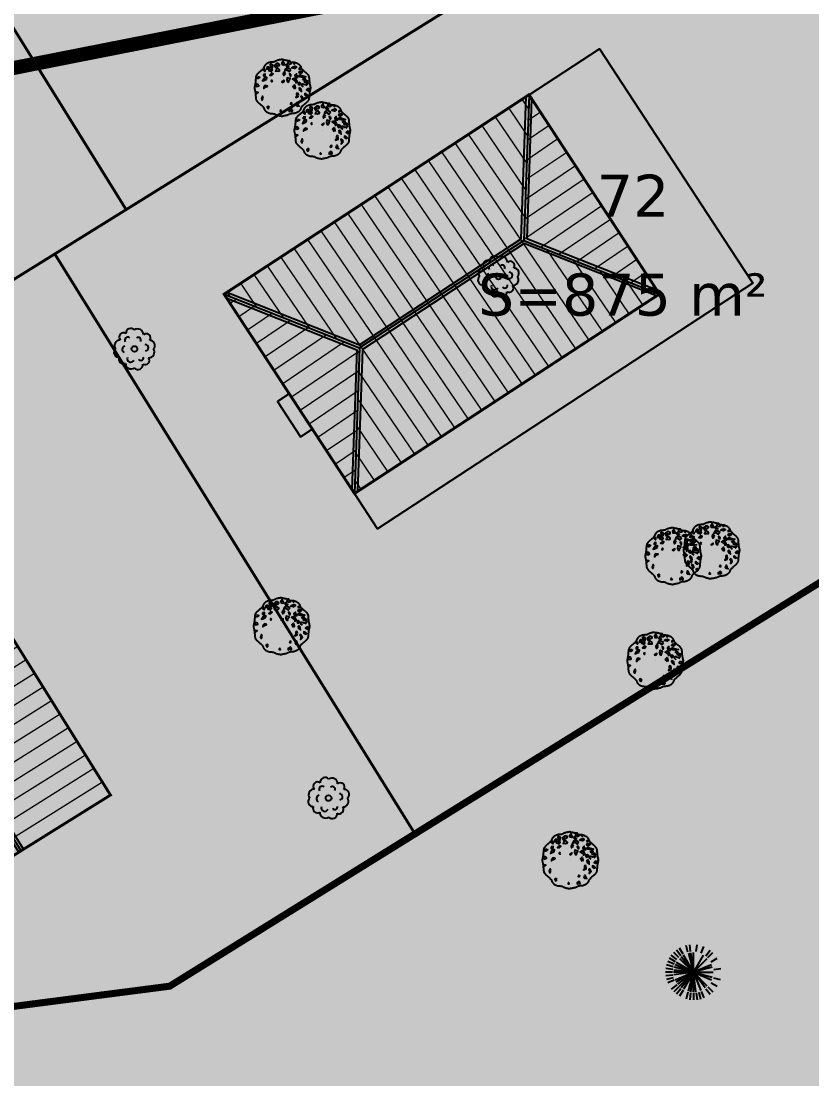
# Model space of a CAD drawing. Header units: metres. Extents: x 394605 to 1395358, y 4171135 to 6406139.
# Drawn here: x 1394050.65 to 1394078.86, y 4172338.43 to 4172376.17 of the extents above; entities that cross this region are included whole.
import ezdxf
from ezdxf.enums import TextEntityAlignment as Align

# ---------------------------------------------------------------- set-up
doc = ezdxf.new("R2010")
doc.units = ezdxf.units.M
doc.header["$LTSCALE"] = 2
doc.linetypes.add('AXES2', pattern=[1.125, 0.75, -0.125, 0.125, -0.125])
doc.linetypes.add('CACHE', pattern=[0.375, 0.25, -0.125])
for name, color, linetype in [('Arbres_à_enjeux', 6, 'Continuous'), ('P-Assiette', 14, 'Continuous'), ('P-Lot', 250, 'Continuous'), ('P-surfaces', 19, 'Continuous'), ('T-PLU', 5, 'Continuous'), ('T-VEGETATION', 108, 'Continuous')]:
    doc.layers.add(name, color=color, linetype=linetype)
doc.layers.add('C-Hab', color=7, linetype='Continuous', true_color=0xfbfcc5)
doc.layers.add('H-bati', color=7, linetype='Continuous', true_color=0x857b3d)
doc.layers.add('C-Lot', color=7, linetype='Continuous', true_color=0xeaddbe, transparency=0.5)
doc.layers.add('P-Voie', color=250, linetype='Continuous', lineweight=9)
doc.styles.add('Verdana 1.0', font='verdana.ttf', dxfattribs={"width": 0.99, "height": 0.2})
pattern_1 = [(259, (0, 0), (0.56099993534, -0.10904734086), [])]

# ---------------------------------------------------------------- blocks, each defined once
blk = doc.blocks.new('v025')
blk.add_line((0, 0), (0, 0))
at = {"color": 0, "linetype": 'Continuous'}
blk.add_line((0.666, -0.338), (0.7, -0.408), dxfattribs=at)
at = {"color": 0, "linetype": 'Continuous', "flags": 128}
for points in [[(-0.002, 1.01), (-0.019, 1.009), (-0.038, 1.006), (-0.058, 1.003), (-0.08, 1), (-0.102, 0.996), (-0.124, 0.991), (-0.144, 0.987), (-0.163, 0.982), (-0.179, 0.978), (-0.19, 0.974), (-0.204, 0.968), (-0.218, 0.962), (-0.233, 0.955), (-0.248, 0.947), (-0.263, 0.94), (-0.278, 0.934), (-0.291, 0.928), (-0.303, 0.925), (-0.316, 0.922), (-0.331, 0.92), (-0.348, 0.919), (-0.366, 0.917), (-0.385, 0.916), (-0.403, 0.915), (-0.42, 0.914), (-0.435, 0.911), (-0.448, 0.909), (-0.461, 0.905), (-0.475, 0.9), (-0.491, 0.894), (-0.507, 0.887), (-0.523, 0.88), (-0.539, 0.873), (-0.554, 0.865), (-0.567, 0.857), (-0.578, 0.85), (-0.585, 0.844), (-0.593, 0.836), (-0.601, 0.827), (-0.61, 0.818), (-0.618, 0.807), (-0.626, 0.797), (-0.633, 0.787), (-0.64, 0.778), (-0.645, 0.77), (-0.648, 0.763), (-0.652, 0.756), (-0.655, 0.747), (-0.658, 0.737), (-0.662, 0.728), (-0.665, 0.718), (-0.669, 0.71), (-0.672, 0.702), (-0.676, 0.695), (-0.685, 0.684), (-0.696, 0.671), (-0.709, 0.658), (-0.723, 0.644), (-0.738, 0.63), (-0.752, 0.617), (-0.766, 0.605), (-0.779, 0.593), (-0.79, 0.583), (-0.797, 0.577), (-0.806, 0.57), (-0.816, 0.562), (-0.827, 0.554), (-0.837, 0.545), (-0.848, 0.537), (-0.857, 0.529), (-0.866, 0.521), (-0.873, 0.514), (-0.88, 0.506), (-0.888, 0.495), (-0.897, 0.484), (-0.906, 0.472), (-0.914, 0.459), (-0.923, 0.447), (-0.93, 0.434), (-0.936, 0.423), (-0.94, 0.413), (-0.943, 0.402), (-0.946, 0.389), (-0.948, 0.375), (-0.95, 0.36), (-0.952, 0.344), (-0.953, 0.329), (-0.954, 0.315), (-0.955, 0.302), (-0.956, 0.29), (-0.957, 0.279), (-0.958, 0.267), (-0.959, 0.253), (-0.96, 0.239), (-0.961, 0.224), (-0.962, 0.21), (-0.963, 0.196), (-0.965, 0.184), (-0.966, 0.173), (-0.968, 0.164), (-0.97, 0.153), (-0.972, 0.141), (-0.975, 0.129), (-0.978, 0.116), (-0.981, 0.104), (-0.983, 0.092), (-0.985, 0.081), (-0.987, 0.072), (-0.988, 0.065), (-0.99, 0.056), (-0.993, 0.047), (-0.995, 0.037), (-0.997, 0.027), (-0.998, 0.018), (-0.998, 0.01), (-0.996, 0.004), (-0.992, 0), (-0.996, -0.004), (-0.998, -0.01), (-0.998, -0.018), (-0.997, -0.027), (-0.995, -0.037), (-0.993, -0.046), (-0.99, -0.056), (-0.988, -0.064), (-0.987, -0.071), (-0.985, -0.08), (-0.983, -0.091), (-0.981, -0.103), (-0.978, -0.115), (-0.975, -0.128), (-0.972, -0.14), (-0.97, -0.152), (-0.968, -0.163), (-0.966, -0.172), (-0.965, -0.183), (-0.963, -0.196), (-0.962, -0.209), (-0.961, -0.224), (-0.96, -0.238), (-0.959, -0.253), (-0.958, -0.266), (-0.957, -0.279), (-0.956, -0.29), (-0.955, -0.301), (-0.954, -0.314), (-0.953, -0.329), (-0.952, -0.344), (-0.95, -0.359), (-0.948, -0.375), (-0.946, -0.389), (-0.943, -0.402), (-0.94, -0.412), (-0.936, -0.423), (-0.93, -0.434), (-0.923, -0.446), (-0.914, -0.459), (-0.906, -0.471), (-0.897, -0.484), (-0.888, -0.495), (-0.88, -0.505), (-0.873, -0.514), (-0.866, -0.521), (-0.857, -0.528), (-0.848, -0.537), (-0.837, -0.545), (-0.827, -0.553), (-0.816, -0.561), (-0.806, -0.569), (-0.797, -0.577), (-0.79, -0.583), (-0.779, -0.593), (-0.766, -0.604), (-0.752, -0.617), (-0.738, -0.63), (-0.723, -0.643), (-0.709, -0.657), (-0.696, -0.671), (-0.685, -0.683), (-0.676, -0.695), (-0.672, -0.701), (-0.669, -0.709), (-0.665, -0.718), (-0.662, -0.727), (-0.658, -0.737), (-0.655, -0.746), (-0.652, -0.755), (-0.648, -0.763), (-0.645, -0.77), (-0.64, -0.778), (-0.633, -0.787), (-0.626, -0.797), (-0.618, -0.807), (-0.61, -0.817), (-0.601, -0.827), (-0.593, -0.836), (-0.585, -0.843), (-0.578, -0.85), (-0.567, -0.857), (-0.554, -0.865), (-0.539, -0.872), (-0.523, -0.88), (-0.507, -0.887), (-0.491, -0.894), (-0.475, -0.9), (-0.461, -0.904), (-0.448, -0.908), (-0.435, -0.911), (-0.42, -0.913), (-0.403, -0.915), (-0.385, -0.916), (-0.366, -0.917), (-0.348, -0.918), (-0.331, -0.92), (-0.316, -0.922), (-0.303, -0.924), (-0.291, -0.928), (-0.278, -0.933), (-0.263, -0.94), (-0.248, -0.947), (-0.233, -0.954), (-0.218, -0.961), (-0.204, -0.968), (-0.19, -0.973), (-0.179, -0.978), (-0.163, -0.982), (-0.144, -0.986), (-0.124, -0.991), (-0.102, -0.995), (-0.08, -0.999), (-0.058, -1.003), (-0.038, -1.006), (-0.019, -1.008), (-0.002, -1.01)], [(0.002, 1.01), (0.018, 1.009), (0.037, 1.006), (0.058, 1.003), (0.08, 1), (0.102, 0.996), (0.123, 0.991), (0.144, 0.987), (0.162, 0.982), (0.178, 0.978), (0.19, 0.974), (0.203, 0.968), (0.217, 0.962), (0.233, 0.955), (0.248, 0.947), (0.263, 0.94), (0.277, 0.934), (0.291, 0.928), (0.302, 0.925), (0.316, 0.922), (0.331, 0.92), (0.348, 0.919), (0.366, 0.917), (0.384, 0.916), (0.402, 0.915), (0.419, 0.914), (0.434, 0.911), (0.407, 0.877), (0.424, 0.851), (0.446, 0.867), (0.435, 0.912), (0.448, 0.909), (0.46, 0.905), (0.474, 0.9), (0.49, 0.894), (0.506, 0.887), (0.523, 0.88), (0.539, 0.873), (0.553, 0.865), (0.566, 0.857), (0.577, 0.85), (0.584, 0.844), (0.592, 0.836), (0.601, 0.827), (0.609, 0.818), (0.618, 0.807), (0.626, 0.797), (0.633, 0.787), (0.639, 0.778), (0.644, 0.77), (0.648, 0.763), (0.651, 0.756), (0.655, 0.747), (0.658, 0.737), (0.661, 0.728), (0.665, 0.718), (0.668, 0.71), (0.672, 0.702), (0.676, 0.695), (0.684, 0.684), (0.696, 0.671), (0.708, 0.658), (0.723, 0.644), (0.737, 0.63), (0.752, 0.617), (0.766, 0.605), (0.779, 0.593), (0.79, 0.583), (0.797, 0.577), (0.806, 0.57), (0.816, 0.562), (0.826, 0.554), (0.837, 0.545), (0.847, 0.537), (0.857, 0.529), (0.865, 0.521), (0.872, 0.514), (0.88, 0.506), (0.888, 0.495), (0.897, 0.484), (0.905, 0.472), (0.914, 0.459), (0.922, 0.447), (0.929, 0.434), (0.935, 0.423), (0.94, 0.413), (0.943, 0.402), (0.946, 0.389), (0.948, 0.375), (0.95, 0.36), (0.951, 0.344), (0.952, 0.329), (0.953, 0.315), (0.954, 0.302), (0.955, 0.29), (0.956, 0.279), (0.957, 0.267), (0.958, 0.253), (0.96, 0.239), (0.961, 0.224), (0.962, 0.21), (0.963, 0.196), (0.964, 0.184), (0.966, 0.173), (0.967, 0.164), (0.969, 0.153), (0.972, 0.141), (0.975, 0.129), (0.978, 0.116), (0.98, 0.104), (0.983, 0.092), (0.985, 0.081), (0.986, 0.072), (0.988, 0.065), (0.99, 0.056), (0.992, 0.047), (0.995, 0.037), (0.997, 0.027), (0.998, 0.018), (0.998, 0.01), (0.996, 0.004), (0.992, 0), (0.996, -0.004), (0.998, -0.01), (0.998, -0.018), (0.997, -0.027), (0.995, -0.037), (0.992, -0.046), (0.99, -0.056), (0.988, -0.064), (0.986, -0.071), (0.985, -0.08), (0.983, -0.091), (0.98, -0.103), (0.978, -0.115), (0.975, -0.128), (0.972, -0.14), (0.969, -0.152), (0.967, -0.163), (0.966, -0.172), (0.964, -0.183), (0.963, -0.196), (0.962, -0.209), (0.961, -0.224), (0.96, -0.238), (0.958, -0.253), (0.957, -0.266), (0.956, -0.279), (0.955, -0.29), (0.954, -0.301), (0.953, -0.314), (0.952, -0.329), (0.951, -0.344), (0.95, -0.359), (0.948, -0.375), (0.946, -0.389), (0.943, -0.402), (0.94, -0.412), (0.935, -0.423), (0.929, -0.434), (0.922, -0.446), (0.914, -0.459), (0.905, -0.471), (0.897, -0.484), (0.888, -0.495), (0.88, -0.505), (0.872, -0.514), (0.865, -0.521), (0.857, -0.528), (0.847, -0.537), (0.837, -0.545), (0.826, -0.553), (0.816, -0.561), (0.806, -0.569), (0.797, -0.577), (0.79, -0.583), (0.779, -0.593), (0.766, -0.604), (0.752, -0.617), (0.737, -0.63), (0.723, -0.643), (0.708, -0.657), (0.696, -0.671), (0.684, -0.683), (0.676, -0.695), (0.672, -0.701), (0.668, -0.709), (0.665, -0.718), (0.661, -0.727), (0.658, -0.737), (0.655, -0.746), (0.651, -0.755), (0.648, -0.763), (0.644, -0.77), (0.639, -0.778), (0.633, -0.787), (0.626, -0.797), (0.618, -0.807), (0.609, -0.817), (0.601, -0.827), (0.592, -0.836), (0.584, -0.843), (0.577, -0.85), (0.566, -0.857), (0.553, -0.865), (0.539, -0.872), (0.523, -0.88), (0.506, -0.887), (0.49, -0.894), (0.474, -0.9), (0.46, -0.904), (0.448, -0.908), (0.434, -0.911), (0.419, -0.913), (0.402, -0.915), (0.384, -0.916), (0.366, -0.917), (0.348, -0.918), (0.331, -0.92), (0.316, -0.922), (0.302, -0.924), (0.291, -0.928), (0.277, -0.933), (0.263, -0.94), (0.248, -0.947), (0.233, -0.954), (0.217, -0.961), (0.203, -0.968), (0.19, -0.973), (0.178, -0.978), (0.162, -0.982), (0.144, -0.986), (0.123, -0.991), (0.102, -0.995), (0.08, -0.999), (0.058, -1.003), (0.037, -1.006), (0.018, -1.008), (0.002, -1.01)], [(0.75, 0.035), (0.683, 0.097), (0.728, 0.149), (0.812, 0.124), (0.902, 0.14), (0.84, 0.07)], [(0.75, 0.257), (0.778, 0.264), (0.818, 0.309), (0.767, 0.336), (0.705, 0.282)], [(0.3, -0.776), (0.244, -0.8), (0.244, -0.844), (0.295, -0.814)]]:
    blk.add_lwpolyline(points, dxfattribs=at)
for points in [[(-0.442, 0.848), (-0.425, 0.74), (-0.38, 0.706), (-0.352, 0.74), (-0.347, 0.811), (-0.425, 0.855)], [(-0.155, 0.873), (-0.206, 0.863), (-0.279, 0.803), (-0.279, 0.793), (-0.229, 0.721), (-0.212, 0.758), (-0.2, 0.793), (-0.172, 0.793), (-0.15, 0.785), (-0.105, 0.811), (-0.099, 0.838)], [(0.047, 0.824), (0.081, 0.832), (0.036, 0.929), (0.03, 0.948), (-0.02, 0.877), (-0.009, 0.832)], [(0.171, 0.751), (0.16, 0.777), (0.148, 0.777), (0.16, 0.848), (0.21, 0.777), (0.227, 0.768)], [(0.311, 0.867), (0.34, 0.896), (0.283, 0.912), (0.244, 0.974), (0.193, 0.896), (0.244, 0.851)], [(0.39, 0.755), (0.446, 0.772), (0.497, 0.738), (0.435, 0.693), (0.34, 0.72)], [(-0.819, 0.396), (-0.814, 0.367), (-0.881, 0.329), (-0.87, 0.396)], [(-0.572, 0.308), (-0.555, 0.371), (-0.617, 0.38), (-0.673, 0.299), (-0.707, 0.247), (-0.662, 0.264)], [(-0.622, 0.664), (-0.679, 0.699), (-0.679, 0.63), (-0.622, 0.585), (-0.611, 0.612)], [(-0.673, 0.478), (-0.673, 0.425), (-0.611, 0.451), (-0.611, 0.488)], [(-0.51, 0.675), (-0.476, 0.697), (-0.482, 0.742), (-0.532, 0.742), (-0.555, 0.697), (-0.56, 0.661)], [(-0.414, 0.597), (-0.392, 0.597), (-0.358, 0.634), (-0.425, 0.661), (-0.487, 0.624)], [(-0.369, 0.524), (-0.392, 0.512), (-0.448, 0.458), (-0.38, 0.451), (-0.33, 0.503)], [(-0.195, 0.606), (-0.155, 0.596), (-0.105, 0.606), (-0.099, 0.64), (-0.116, 0.658), (-0.172, 0.711), (-0.195, 0.693), (-0.234, 0.623), (-0.245, 0.596)], [(0.115, 0.502), (0.075, 0.572), (0.03, 0.502), (0.047, 0.44)], [(0.306, 0.651), (0.233, 0.687), (0.165, 0.721), (0.12, 0.679), (0.086, 0.616), (0.16, 0.642), (0.255, 0.579), (0.266, 0.607)], [(0.295, 0.488), (0.255, 0.496), (0.261, 0.451), (0.289, 0.406), (0.306, 0.443)], [(0.565, 0.381), (0.559, 0.416), (0.508, 0.433), (0.497, 0.505), (0.446, 0.451), (0.463, 0.372)], [(0.57, 0.682), (0.632, 0.672), (0.638, 0.727)], [(0.688, 0.593), (0.733, 0.63), (0.694, 0.548), (0.643, 0.515), (0.593, 0.54), (0.621, 0.593)], [(0.593, 0.451), (0.626, 0.46), (0.761, 0.416), (0.835, 0.398), (0.733, 0.372), (0.626, 0.391)], [(-0.898, 0.043), (-0.847, 0.07), (-0.881, 0.124), (-0.937, 0.124), (-0.965, 0.07)], [(-0.662, 0.02), (-0.667, -0.025), (-0.611, 0.027), (-0.538, 0.063), (-0.611, 0.086)], [(-0.347, 0.249), (-0.375, 0.278), (-0.397, 0.24), (-0.375, 0.218)], [(0.03, 0.194), (0.064, 0.239), (0.064, 0.26), (-0.015, 0.212)], [(0.216, 0.187), (0.244, 0.284), (0.272, 0.329), (0.171, 0.363), (0.154, 0.284), (0.182, 0.214)], [(0.475, 0.215), (0.48, 0.18), (0.525, 0.24), (0.475, 0.322), (0.396, 0.322), (0.356, 0.304), (0.435, 0.259)], [(0.441, -0.044), (0.401, 0.01), (0.368, 0.053), (0.43, 0.112), (0.452, 0.018)], [(0.581, 0.124), (0.604, 0.107), (0.66, 0.156), (0.604, 0.194), (0.559, 0.185), (0.559, 0.159)], [(0.615, 0.011), (0.593, -0.013), (0.61, -0.078), (0.677, -0.134), (0.671, -0.047)], [(0.908, 0.239), (0.885, 0.185), (0.79, 0.205), (0.863, 0.257)], [(-0.949, -0.231), (-0.87, -0.169), (-0.926, -0.159)], [(-0.69, -0.364), (-0.712, -0.301), (-0.752, -0.391), (-0.718, -0.443), (-0.724, -0.416)], [(0.576, -0.266), (0.559, -0.196), (0.52, -0.187), (0.508, -0.222), (0.514, -0.301), (0.475, -0.346), (0.565, -0.311)], [(0.66, -0.301), (0.666, -0.338), (0.7, -0.408), (0.683, -0.47), (0.745, -0.398), (0.716, -0.328)], [(0.84, -0.214), (0.801, -0.204), (0.795, -0.249), (0.846, -0.284), (0.891, -0.266)], [(0.902, -0.027), (0.857, -0.075), (0.908, -0.106), (0.986, -0.068)], [(-0.459, -0.692), (-0.504, -0.648), (-0.549, -0.674), (-0.521, -0.737), (-0.499, -0.727)], [(0.323, -0.601), (0.34, -0.55), (0.306, -0.532), (0.289, -0.582)], [(0.362, -0.789), (0.3, -0.754), (0.295, -0.824), (0.34, -0.843), (0.362, -0.816)], [(0.548, -0.595), (0.598, -0.655), (0.525, -0.648), (0.497, -0.622), (0.52, -0.526)], [(-0.043, -0.809), (-0.065, -0.793), (-0.077, -0.837), (-0.037, -0.837)]]:
    blk.add_lwpolyline(points, close=True, dxfattribs=at)
blk = doc.blocks.new('A$C758E7D02')
at = {"color": 104, "linetype": 'Continuous', "lineweight": -3}
blk.add_circle((0, 0), 0.102, dxfattribs=at)
for centre, radius, start, end in [((-0.394, 0.421), 0.153, 53.9441, 222.1952), ((-0.231, 0.31), 0.112, 52.4282, 209.5382), ((-0.128, 0.555), 0.177, 43.6812, 183.5855), ((0.116, 0.512), 0.202, 358.447, 125.1815), ((0.137, 0.317), 0.0936, 330.5782, 133.7014), ((0.419, 0.391), 0.153, 325.1331, 131.0062), ((-0.555, -0.128), 0.177, 133.6812, 273.5855), ((-0.512, 0.116), 0.202, 88.447, 215.1815), ((-0.312, -0.02), 0.124, 103.6979, 242.3351), ((0.382, 0.043), 0.114, 276.61, 88.9556), ((0.555, 0.128), 0.177, 313.6812, 93.5855), ((-0.4, -0.37), 0.159, 155.2129, 300.9263), ((-0.136, -0.351), 0.124, 159.5257, 338.1549), ((0.226, -0.318), 0.0936, 210.5782, 13.7014), ((0.375, -0.404), 0.157, 243.121, 33.0183), ((0.512, -0.116), 0.202, 268.447, 35.1815), ((-0.116, -0.512), 0.202, 178.447, 305.1815), ((0.128, -0.555), 0.177, 223.6812, 3.5855)]:
    blk.add_arc(centre, radius, start, end, dxfattribs=at)
blk = doc.blocks.new('r008')
at = {"layer": 'T-VEGETATION'}
blk.add_blockref('A$C758E7D02', (0, 0), dxfattribs=at)
blk = doc.blocks.new('v045')
at = {"color": 0, "linetype": 'Continuous'}
for p, q in [((-0.45, 0.589), (-0.6, 0.786)), ((-0.369, 0.642), (-0.494, 0.858)), ((-0.194, 0.716), (-0.256, 0.956)), ((-0.1, 0.736), (-0.131, 0.983)), ((0.094, 0.736), (0.131, 0.983)), ((0.275, 0.684), (0.375, 0.914)), ((0.444, 0.589), (0.6, 0.786)), ((-0.688, 0.286), (-0.913, 0.381)), ((-0.644, 0.373), (-0.856, 0.497)), ((-0.587, 0.453), (-0.788, 0.605)), ((-0.525, 0.525), (-0.7, 0.702)), ((0.519, 0.525), (0.694, 0.702)), ((0.638, 0.373), (0.85, 0.497)), ((-0.744, 0), (-0.994, 0)), ((-0.737, 0.1), (-0.981, 0.133)), ((-0.719, 0.195), (-0.956, 0.259)), ((0.731, 0.1), (0.975, 0.133)), ((-0.737, -0.1), (-0.981, -0.133)), ((-0.719, -0.195), (-0.956, -0.259)), ((-0.688, -0.287), (-0.913, -0.383)), ((0.638, -0.373), (0.85, -0.498)), ((0.712, -0.195), (0.95, -0.259)), ((-0.587, -0.455), (-0.788, -0.605)), ((-0.525, -0.527), (-0.7, -0.702)), ((-0.45, -0.591), (-0.6, -0.788)), ((-0.369, -0.644), (-0.494, -0.859)), ((-0.194, -0.717), (-0.256, -0.956)), ((-0.1, -0.737), (-0.131, -0.983)), ((0, -0.741), (0, -0.989)), ((0.094, -0.737), (0.131, -0.983)), ((0.188, -0.717), (0.25, -0.956)), ((0.275, -0.686), (0.375, -0.916)), ((0.444, -0.591), (0.6, -0.788)), ((0.519, -0.527), (0.694, -0.702))]:
    blk.add_line(p, q, dxfattribs=at)
at = {"color": 0, "linetype": 'Continuous', "flags": 128}
for points in [[(-0.7, 0.091), (0, 0), (-0.35, 0.608)], [(-0.5, 0.495), (0, 0), (-0.681, 0.181)], [(-0.431, 0.556), (0, 0), (-0.65, 0.269)], [(-0.181, 0.677), (0, 0), (-0.612, 0.35)], [(0, 0.008), (0, 0), (-0.094, 0.695)], [(0.35, 0.608), (0, 0), (0, 0.702)], [(0.644, 0.269), (0, 0), (0.494, 0.495)], [(-0.5, -0.497), (0, 0), (-0.706, 0)], [(-0.65, -0.269), (0, 0), (-0.7, -0.092)], [(-0.181, -0.678), (0, 0), (-0.612, -0.352)], [(-0.556, -0.428), (0, 0), (-0.35, -0.608)], [(-0.094, -0.695), (0, 0), (-0.431, -0.558)], [(0, -0.702), (0, 0), (-0.013, 0)], [(0.675, 0.181), (0, 0), (0.7, 0)], [(0.425, -0.558), (0, 0), (0.644, -0.269)], [(0.494, -0.497), (0, 0), (0.675, -0.181)], [(0.087, -0.695), (0, 0), (0.269, -0.648)], [(0.006, 0), (0, 0), (0, -0.009)]]:
    blk.add_lwpolyline(points, dxfattribs=at)
blk = doc.blocks.new('Maison')
at = {"layer": 'C-Hab', "lineweight": 9, "true_color": 0x939598}
h = blk.add_hatch(dxfattribs=at)
h.set_pattern_fill('ANSI31', color=252, scale=0.18, angle=235)
h.paths.add_polyline_path([(0, 0), (3.754, -3.601), (10.626, -2.268), (12.762, 2.476)])
h = blk.add_hatch(dxfattribs=at)
h.set_pattern_fill('ANSI31', color=252, scale=0.18, angle=145)
h.paths.add_polyline_path([(14.381, -5.869), (12.762, 2.476), (10.626, -2.268)])
at = {"layer": 'C-Hab', "true_color": 0xebe4e0}
h = blk.add_hatch(color=254, dxfattribs=at)
h.dxf.hatch_style = 1
h.paths.add_polyline_path([(0, 0), (-2.945, -0.571), (-1.326, -8.916), (-1.041, -10.388), (14.666, -7.341), (14.381, -5.869), (1.619, -8.344)])
at = {"layer": 'C-Hab', "lineweight": 9, "true_color": 0x939598}
h = blk.add_hatch(dxfattribs=at)
h.set_pattern_fill('ANSI31', color=252, scale=0.18, angle=145)
h.paths.add_polyline_path([(3.754, -3.601), (0, 0), (1.619, -8.344)])
h = blk.add_hatch(color=252, dxfattribs=at)
h.dxf.hatch_style = 1
h.paths.add_polyline_path([(14.062, -1.601), (13.571, -1.696), (13.857, -3.169), (14.348, -3.074)])
h = blk.add_hatch(dxfattribs=at)
h.set_pattern_fill('ANSI31', color=252, scale=0.18, angle=235)
h.paths.add_polyline_path([(14.381, -5.869), (10.626, -2.268), (3.754, -3.601), (1.619, -8.344)])
at = {"layer": 'C-Hab', "color": 251, "true_color": 0x636466, "const_width": 0.1, "flags": 128}
blk.add_lwpolyline([(12.762, 2.476), (14.381, -5.869), (1.619, -8.344), (0, 0)], close=True, dxfattribs=at)
at = {"layer": 'C-Hab', "color": 251, "true_color": 0x636466, "flags": 128}
for points in [[(12.642, 2.452), (10.556, -2.18), (3.786, -3.493), (0.12, 0.023)], [(12.762, 2.476), (10.626, -2.268), (14.381, -5.869)], [(12.795, 2.306), (10.747, -2.244), (14.348, -5.698)], [(0, 0), (-2.945, -0.571), (-1.326, -8.916), (-1.041, -10.388), (14.666, -7.341), (14.381, -5.869)], [(0, 0), (3.754, -3.601), (1.619, -8.344)], [(0.033, -0.17), (3.634, -3.624), (1.586, -8.174)], [(13.571, -1.696), (14.062, -1.601), (14.348, -3.074), (13.857, -3.169)], [(1.739, -8.321), (3.824, -3.689), (10.595, -2.376), (14.261, -5.892)], [(3.754, -3.601), (10.626, -2.268)]]:
    blk.add_lwpolyline(points, dxfattribs=at)
for points in [[(10.506, -2.291), (10.506, -2.291)], [(3.875, -3.578), (3.875, -3.578)]]:
    blk.add_lwpolyline(points, close=True, dxfattribs=at)
blk = doc.blocks.new('Maison6')
at = {"layer": 'C-Hab', "lineweight": 9, "true_color": 0x939598}
h = blk.add_hatch(dxfattribs=at)
h.set_pattern_fill('ANSI31', color=252, scale=0.18, angle=214)
h.set_pattern_definition(pattern_1)
h.paths.add_polyline_path([(379547.42, 6438819.304), (379534.655, 6438821.765), (379533.945, 6438818.083), (379546.71, 6438815.622)])
h = blk.add_hatch(dxfattribs=at)
h.set_pattern_fill('ANSI31', color=252, scale=0.18, angle=214)
h.set_pattern_definition(pattern_1)
h.paths.add_polyline_path([(379546.71, 6438815.622), (379533.945, 6438818.083), (379533.235, 6438814.401), (379539.618, 6438813.17), (379539.05, 6438810.225), (379545.432, 6438808.994)])
h = blk.add_hatch(color=252, dxfattribs=at)
h.dxf.hatch_style = 1
h.paths.add_polyline_path([(379547.201, 6438815.527), (379546.71, 6438815.622), (379546.426, 6438814.149), (379546.917, 6438814.055)])
at = {"layer": 'C-Hab', "true_color": 0xebe4e0}
h = blk.add_hatch(color=254, dxfattribs=at)
h.dxf.hatch_style = 1
h.paths.add_polyline_path([(379539.618, 6438813.17), (379533.235, 6438814.401), (379532.667, 6438811.455), (379539.05, 6438810.225)])
at = {"layer": 'C-Hab', "color": 251, "true_color": 0x636466, "const_width": 0.1, "flags": 128}
blk.add_lwpolyline([(379547.42, 6438819.304), (379534.655, 6438821.765), (379533.235, 6438814.401), (379539.618, 6438813.17), (379539.05, 6438810.225), (379545.432, 6438808.994)], close=True, dxfattribs=at)
at = {"layer": 'C-Hab', "color": 251, "true_color": 0x636466, "flags": 128}
for points in [[(379533.964, 6438818.181), (379546.729, 6438815.72)], [(379533.926, 6438817.985), (379546.691, 6438815.524)], [(379533.945, 6438818.083), (379546.71, 6438815.622)], [(379546.71, 6438815.622), (379547.201, 6438815.527), (379546.917, 6438814.055), (379546.426, 6438814.149)], [(379539.05, 6438810.225), (379532.667, 6438811.455), (379533.235, 6438814.401)], [(379539.599, 6438813.072), (379545.981, 6438811.842)], [(379539.618, 6438813.17), (379546, 6438811.94)]]:
    blk.add_lwpolyline(points, dxfattribs=at)

msp = doc.modelspace()

# ---------------------------------------------------------------- hatches: boundary and pattern name
at = {"layer": 'C-Lot', "transparency": 33554585}
h = msp.add_hatch(color=256, dxfattribs=at)
h.dxf.hatch_style = 1
edge = h.paths.add_edge_path()
edge.add_line((1394016.994, 4172383.921), (1394033.9, 4172356.699))
edge.add_line((1394033.9, 4172356.699), (1394016.53, 4172345.905))
edge.add_arc((1394041.712, 4172395.124), 55.286, 214.528, 242.9046, ccw=False)
edge.add_line((1393996.164, 4172363.787), (1393992.8, 4172368.895))
edge.add_line((1393992.8, 4172368.895), (1394016.994, 4172383.921))
h.paths.add_polyline_path([(1394016.994, 4172383.921), (1394032.396, 4172393.507), (1394049.303, 4172366.285), (1394033.9, 4172356.699)])
h.paths.add_polyline_path([(1394064.581, 4172413.476), (1394081.495, 4172386.294), (1394054.387, 4172369.463), (1394037.514, 4172396.638)])
edge = h.paths.add_edge_path()
edge.add_line((1394064.581, 4172413.476), (1394068.954, 4172416.191))
edge.add_arc((1394078.25, 4172401.365), 17.5, 72.135, 122.087, ccw=False)
edge.add_line((1394083.618, 4172418.021), (1394101.736, 4172412.181))
edge.add_arc((1394099.895, 4172406.471), 6, -17.865, 72.135, ccw=False)
edge.add_line((1394105.606, 4172404.63), (1394102.88, 4172399.59))
edge.add_line((1394102.88, 4172399.59), (1394081.495, 4172386.294))
edge.add_line((1394081.495, 4172386.294), (1394064.581, 4172413.476))
h.paths.add_polyline_path([(1394070.463, 4172350.746), (1394058.102, 4172371.739), (1394102.88, 4172399.59), (1394099.105, 4172392.611), (1394080.92, 4172357.241)])
edge = h.paths.add_edge_path()
edge.add_line((1394058.102, 4172371.739), (1394070.463, 4172350.746))
edge.add_line((1394070.463, 4172350.746), (1394055.952, 4172341.734))
edge.add_line((1394055.952, 4172341.734), (1394041.343, 4172339.839))
edge.add_arc((1394041.712, 4172395.124), 55.286, 242.9046, 269.618, ccw=False)
edge.add_line((1394016.53, 4172345.905), (1394058.102, 4172371.739))
at = {"layer": 'T-VEGETATION'}
h = msp.add_hatch(dxfattribs=at)
h.set_pattern_fill('AR-CONC', color=84, scale=0.025)
h.set_pattern_definition([(50, (0, 0), (4.554616725, -0.3984771385), [0.47625, -5.23875]), (355, (0, 0), (-0.8810706494, 4.776416072), [0.381, -4.191]), (100.451, (0.3796, -0.033), (3.6735625416, 4.3779171955), [0.40475, -4.45225]), (46.1842, (0, 1.27), (6.776976022, -1.051058198), [0.714375, -7.858125]), (96.6356, (0.565, 1.1824), (5.935105862, 6.185638897), [0.607125, -6.678375]), (351.184, (0, 1.27), (5.935115145, 6.185627947), [0.5715, -6.2865]), (21, (0.635, 0.9525), (3.790371996, -2.556637963), [0.47625, -5.23875]), (326, (0.635, 0.9525), (1.5450507087, 4.604699153), [0.381, -4.191]), (71.4514, (0.951, 0.7394), (5.3354122693, 2.048071443), [0.40475, -4.45225]), (37.5, (0, 0), (0.07721508126, 2.1138759718), [0, -4.1402, 0, -4.2545, 0, -4.206875]), (7.5, (0, 0), (1.6704915628, 2.5045143705), [0, -2.4257, 0, -4.04495, 0, -1.603375]), (327.5, (-1.416, 0), (3.3897648792, -0.1432185998), [0, -1.5875, 0, -4.953, 0, -6.57225]), (317.5, (-2.051, 0), (3.7032295347, 0.6356622758), [0, -2.06375, 0, -3.2893, 0, -4.66725])])
h.paths.add_polyline_path([(1393927.84, 4172307.918), (1393958.527, 4172323.627), (1394358.196, 4172583.126), (1394368.739, 4172566.92), (1394404.239, 4172594.106), (1394421.217, 4172593.554), (1394446.938, 4172609.027), (1394462.155, 4172571.89), (1394427.756, 4172533.31), (1394398.16, 4172507.898), (1394347.588, 4172478.822), (1394332.784, 4172523.595), (1394296.479, 4172507.081), (1394285.958, 4172483.929), (1394295.024, 4172433.323), (1394419.634, 4172480.669), (1394450.579, 4172447.3), (1394434.639, 4172428.681), (1394439.126, 4172400.637), (1394299.836, 4172369.098), (1393930.719, 4172300.034)])

# ---------------------------------------------------------------- linework, layer by layer
at = {"layer": 'Arbres_à_enjeux'}
for p, q in [((1394070.24, 4172346.227), (1394070.24, 4172346.227)), ((1394070.906, 4172345.889), (1394070.94, 4172345.819))]:
    msp.add_line(p, q, dxfattribs=at)
for points in [[(1394070.238, 4172347.237), (1394070.221, 4172347.236), (1394070.203, 4172347.233), (1394070.182, 4172347.23), (1394070.16, 4172347.227), (1394070.138, 4172347.223), (1394070.116, 4172347.218), (1394070.096, 4172347.214), (1394070.078, 4172347.209), (1394070.062, 4172347.205), (1394070.05, 4172347.201), (1394070.037, 4172347.195), (1394070.022, 4172347.189), (1394070.007, 4172347.182), (1394069.992, 4172347.174), (1394069.977, 4172347.167), (1394069.963, 4172347.161), (1394069.949, 4172347.155), (1394069.937, 4172347.152), (1394069.924, 4172347.149), (1394069.909, 4172347.147), (1394069.892, 4172347.146), (1394069.874, 4172347.144), (1394069.856, 4172347.143), (1394069.838, 4172347.142), (1394069.821, 4172347.14), (1394069.805, 4172347.138), (1394069.792, 4172347.136), (1394069.78, 4172347.132), (1394069.765, 4172347.127), (1394069.75, 4172347.121), (1394069.733, 4172347.114), (1394069.717, 4172347.107), (1394069.701, 4172347.1), (1394069.687, 4172347.092), (1394069.674, 4172347.084), (1394069.663, 4172347.077), (1394069.655, 4172347.071), (1394069.647, 4172347.063), (1394069.639, 4172347.054), (1394069.631, 4172347.045), (1394069.622, 4172347.034), (1394069.614, 4172347.024), (1394069.607, 4172347.014), (1394069.601, 4172347.005), (1394069.595, 4172346.997), (1394069.592, 4172346.99), (1394069.589, 4172346.983), (1394069.585, 4172346.974), (1394069.582, 4172346.964), (1394069.578, 4172346.955), (1394069.575, 4172346.945), (1394069.572, 4172346.937), (1394069.568, 4172346.929), (1394069.564, 4172346.922), (1394069.555, 4172346.911), (1394069.544, 4172346.898), (1394069.531, 4172346.885), (1394069.517, 4172346.871), (1394069.503, 4172346.857), (1394069.488, 4172346.844), (1394069.474, 4172346.832), (1394069.461, 4172346.82), (1394069.45, 4172346.81), (1394069.443, 4172346.804), (1394069.434, 4172346.797), (1394069.424, 4172346.789), (1394069.413, 4172346.781), (1394069.403, 4172346.772), (1394069.392, 4172346.764), (1394069.383, 4172346.756), (1394069.374, 4172346.748), (1394069.367, 4172346.741), (1394069.36, 4172346.733), (1394069.352, 4172346.722), (1394069.343, 4172346.711), (1394069.334, 4172346.699), (1394069.326, 4172346.686), (1394069.318, 4172346.674), (1394069.311, 4172346.661), (1394069.304, 4172346.65), (1394069.3, 4172346.64), (1394069.297, 4172346.629), (1394069.294, 4172346.616), (1394069.292, 4172346.602), (1394069.29, 4172346.587), (1394069.289, 4172346.571), (1394069.288, 4172346.556), (1394069.287, 4172346.542), (1394069.286, 4172346.528), (1394069.284, 4172346.517), (1394069.283, 4172346.506), (1394069.282, 4172346.494), (1394069.281, 4172346.48), (1394069.28, 4172346.466), (1394069.279, 4172346.451), (1394069.278, 4172346.437), (1394069.277, 4172346.423), (1394069.276, 4172346.411), (1394069.274, 4172346.4), (1394069.273, 4172346.39), (1394069.27, 4172346.38), (1394069.268, 4172346.368), (1394069.265, 4172346.355), (1394069.262, 4172346.343), (1394069.26, 4172346.33), (1394069.257, 4172346.319), (1394069.255, 4172346.308), (1394069.253, 4172346.299), (1394069.252, 4172346.292), (1394069.25, 4172346.283), (1394069.247, 4172346.274), (1394069.245, 4172346.264), (1394069.243, 4172346.254), (1394069.242, 4172346.245), (1394069.242, 4172346.237), (1394069.244, 4172346.231), (1394069.248, 4172346.227), (1394069.244, 4172346.223), (1394069.242, 4172346.217), (1394069.242, 4172346.209), (1394069.243, 4172346.2), (1394069.245, 4172346.19), (1394069.247, 4172346.18), (1394069.25, 4172346.171), (1394069.252, 4172346.163), (1394069.253, 4172346.156), (1394069.255, 4172346.146), (1394069.257, 4172346.136), (1394069.26, 4172346.124), (1394069.262, 4172346.111), (1394069.265, 4172346.099), (1394069.268, 4172346.086), (1394069.27, 4172346.075), (1394069.273, 4172346.064), (1394069.274, 4172346.055), (1394069.276, 4172346.044), (1394069.277, 4172346.031), (1394069.278, 4172346.018), (1394069.279, 4172346.003), (1394069.28, 4172345.989), (1394069.281, 4172345.974), (1394069.282, 4172345.96), (1394069.283, 4172345.948), (1394069.284, 4172345.937), (1394069.286, 4172345.926), (1394069.287, 4172345.913), (1394069.288, 4172345.898), (1394069.289, 4172345.883), (1394069.29, 4172345.868), (1394069.292, 4172345.852), (1394069.294, 4172345.838), (1394069.297, 4172345.825), (1394069.3, 4172345.815), (1394069.304, 4172345.804), (1394069.311, 4172345.793), (1394069.318, 4172345.781), (1394069.326, 4172345.768), (1394069.334, 4172345.755), (1394069.343, 4172345.743), (1394069.352, 4172345.732), (1394069.36, 4172345.722), (1394069.367, 4172345.713), (1394069.374, 4172345.706), (1394069.383, 4172345.699), (1394069.392, 4172345.69), (1394069.403, 4172345.682), (1394069.413, 4172345.674), (1394069.424, 4172345.666), (1394069.434, 4172345.658), (1394069.443, 4172345.65), (1394069.45, 4172345.644), (1394069.461, 4172345.634), (1394069.474, 4172345.623), (1394069.488, 4172345.61), (1394069.503, 4172345.597), (1394069.517, 4172345.583), (1394069.531, 4172345.57), (1394069.544, 4172345.556), (1394069.555, 4172345.544), (1394069.564, 4172345.532), (1394069.568, 4172345.526), (1394069.572, 4172345.518), (1394069.575, 4172345.509), (1394069.578, 4172345.5), (1394069.582, 4172345.49), (1394069.585, 4172345.481), (1394069.589, 4172345.472), (1394069.592, 4172345.464), (1394069.595, 4172345.457), (1394069.601, 4172345.449), (1394069.607, 4172345.44), (1394069.614, 4172345.43), (1394069.622, 4172345.42), (1394069.631, 4172345.41), (1394069.639, 4172345.4), (1394069.647, 4172345.391), (1394069.655, 4172345.384), (1394069.663, 4172345.377), (1394069.674, 4172345.37), (1394069.687, 4172345.362), (1394069.701, 4172345.355), (1394069.717, 4172345.347), (1394069.733, 4172345.34), (1394069.75, 4172345.333), (1394069.765, 4172345.327), (1394069.78, 4172345.322), (1394069.792, 4172345.319), (1394069.805, 4172345.316), (1394069.821, 4172345.314), (1394069.838, 4172345.312), (1394069.856, 4172345.311), (1394069.874, 4172345.31), (1394069.892, 4172345.309), (1394069.909, 4172345.307), (1394069.924, 4172345.305), (1394069.937, 4172345.303), (1394069.949, 4172345.299), (1394069.963, 4172345.294), (1394069.977, 4172345.287), (1394069.992, 4172345.28), (1394070.007, 4172345.273), (1394070.022, 4172345.266), (1394070.037, 4172345.259), (1394070.05, 4172345.254), (1394070.062, 4172345.249), (1394070.078, 4172345.245), (1394070.096, 4172345.241), (1394070.116, 4172345.236), (1394070.138, 4172345.232), (1394070.16, 4172345.228), (1394070.182, 4172345.224), (1394070.203, 4172345.221), (1394070.221, 4172345.219), (1394070.238, 4172345.217)], [(1394069.618, 4172346.891), (1394069.562, 4172346.926), (1394069.562, 4172346.857), (1394069.618, 4172346.812), (1394069.629, 4172346.838), (1394069.618, 4172346.891)], [(1394069.73, 4172346.902), (1394069.764, 4172346.924), (1394069.759, 4172346.969), (1394069.708, 4172346.969), (1394069.685, 4172346.924), (1394069.68, 4172346.888), (1394069.73, 4172346.902)], [(1394069.798, 4172347.075), (1394069.815, 4172346.966), (1394069.86, 4172346.933), (1394069.888, 4172346.966), (1394069.894, 4172347.038), (1394069.815, 4172347.082), (1394069.798, 4172347.075)], [(1394070.085, 4172347.1), (1394070.034, 4172347.09), (1394069.961, 4172347.03), (1394069.961, 4172347.02), (1394070.012, 4172346.948), (1394070.029, 4172346.985), (1394070.04, 4172347.02), (1394070.068, 4172347.02), (1394070.09, 4172347.011), (1394070.135, 4172347.038), (1394070.141, 4172347.065), (1394070.085, 4172347.1)], [(1394070.045, 4172346.833), (1394070.085, 4172346.823), (1394070.135, 4172346.833), (1394070.141, 4172346.867), (1394070.124, 4172346.885), (1394070.068, 4172346.938), (1394070.045, 4172346.92), (1394070.006, 4172346.85), (1394069.995, 4172346.823), (1394070.045, 4172346.833)], [(1394070.287, 4172347.051), (1394070.321, 4172347.059), (1394070.276, 4172347.156), (1394070.27, 4172347.175), (1394070.22, 4172347.104), (1394070.231, 4172347.059), (1394070.287, 4172347.051)], [(1394070.242, 4172347.237), (1394070.259, 4172347.236), (1394070.278, 4172347.233), (1394070.298, 4172347.23), (1394070.32, 4172347.227), (1394070.342, 4172347.223), (1394070.364, 4172347.218), (1394070.384, 4172347.214), (1394070.403, 4172347.209), (1394070.418, 4172347.205), (1394070.43, 4172347.201), (1394070.443, 4172347.195), (1394070.458, 4172347.189), (1394070.473, 4172347.182), (1394070.488, 4172347.174), (1394070.503, 4172347.167), (1394070.518, 4172347.161), (1394070.531, 4172347.155), (1394070.543, 4172347.152), (1394070.556, 4172347.149), (1394070.571, 4172347.147), (1394070.588, 4172347.146), (1394070.606, 4172347.144), (1394070.624, 4172347.143), (1394070.642, 4172347.142), (1394070.659, 4172347.14), (1394070.675, 4172347.138), (1394070.647, 4172347.104), (1394070.664, 4172347.078), (1394070.687, 4172347.094), (1394070.675, 4172347.139), (1394070.688, 4172347.136), (1394070.7, 4172347.132), (1394070.715, 4172347.127), (1394070.73, 4172347.121), (1394070.747, 4172347.114), (1394070.763, 4172347.107), (1394070.779, 4172347.1), (1394070.794, 4172347.092), (1394070.807, 4172347.084), (1394070.817, 4172347.077), (1394070.825, 4172347.071), (1394070.833, 4172347.063), (1394070.841, 4172347.054), (1394070.85, 4172347.045), (1394070.858, 4172347.034), (1394070.866, 4172347.024), (1394070.873, 4172347.014), (1394070.88, 4172347.005), (1394070.885, 4172346.997), (1394070.888, 4172346.99), (1394070.892, 4172346.983), (1394070.895, 4172346.974), (1394070.898, 4172346.964), (1394070.902, 4172346.955), (1394070.905, 4172346.945), (1394070.909, 4172346.937), (1394070.912, 4172346.929), (1394070.916, 4172346.922), (1394070.925, 4172346.911), (1394070.936, 4172346.898), (1394070.949, 4172346.885), (1394070.963, 4172346.871), (1394070.977, 4172346.857), (1394070.992, 4172346.844), (1394071.006, 4172346.832), (1394071.019, 4172346.82), (1394071.03, 4172346.81), (1394071.037, 4172346.804), (1394071.046, 4172346.797), (1394071.056, 4172346.789), (1394071.067, 4172346.781), (1394071.077, 4172346.772), (1394071.088, 4172346.764), (1394071.097, 4172346.756), (1394071.106, 4172346.748), (1394071.113, 4172346.741), (1394071.12, 4172346.733), (1394071.128, 4172346.722), (1394071.137, 4172346.711), (1394071.146, 4172346.699), (1394071.154, 4172346.686), (1394071.162, 4172346.674), (1394071.17, 4172346.661), (1394071.176, 4172346.65), (1394071.18, 4172346.64), (1394071.183, 4172346.629), (1394071.186, 4172346.616), (1394071.188, 4172346.602), (1394071.19, 4172346.587), (1394071.191, 4172346.571), (1394071.193, 4172346.556), (1394071.194, 4172346.542), (1394071.195, 4172346.528), (1394071.196, 4172346.517), (1394071.197, 4172346.506), (1394071.198, 4172346.494), (1394071.199, 4172346.48), (1394071.2, 4172346.466), (1394071.201, 4172346.451), (1394071.202, 4172346.437), (1394071.203, 4172346.423), (1394071.205, 4172346.411), (1394071.206, 4172346.4), (1394071.208, 4172346.39), (1394071.21, 4172346.38), (1394071.212, 4172346.368), (1394071.215, 4172346.355), (1394071.218, 4172346.343), (1394071.221, 4172346.33), (1394071.223, 4172346.319), (1394071.225, 4172346.308), (1394071.227, 4172346.299), (1394071.228, 4172346.292), (1394071.23, 4172346.283), (1394071.233, 4172346.274), (1394071.235, 4172346.264), (1394071.237, 4172346.254), (1394071.238, 4172346.245), (1394071.238, 4172346.237), (1394071.236, 4172346.231), (1394071.232, 4172346.227), (1394071.236, 4172346.223), (1394071.238, 4172346.217), (1394071.238, 4172346.209), (1394071.237, 4172346.2), (1394071.235, 4172346.19), (1394071.233, 4172346.18), (1394071.23, 4172346.171), (1394071.228, 4172346.163), (1394071.227, 4172346.156), (1394071.225, 4172346.146), (1394071.223, 4172346.136), (1394071.221, 4172346.124), (1394071.218, 4172346.111), (1394071.215, 4172346.099), (1394071.212, 4172346.086), (1394071.21, 4172346.075), (1394071.208, 4172346.064), (1394071.206, 4172346.055), (1394071.205, 4172346.044), (1394071.203, 4172346.031), (1394071.202, 4172346.018), (1394071.201, 4172346.003), (1394071.2, 4172345.989), (1394071.199, 4172345.974), (1394071.198, 4172345.96), (1394071.197, 4172345.948), (1394071.196, 4172345.937), (1394071.195, 4172345.926), (1394071.194, 4172345.913), (1394071.193, 4172345.898), (1394071.191, 4172345.883), (1394071.19, 4172345.868), (1394071.188, 4172345.852), (1394071.186, 4172345.838), (1394071.183, 4172345.825), (1394071.18, 4172345.815), (1394071.176, 4172345.804), (1394071.17, 4172345.793), (1394071.162, 4172345.781), (1394071.154, 4172345.768), (1394071.146, 4172345.755), (1394071.137, 4172345.743), (1394071.128, 4172345.732), (1394071.12, 4172345.722), (1394071.113, 4172345.713), (1394071.106, 4172345.706), (1394071.097, 4172345.699), (1394071.088, 4172345.69), (1394071.077, 4172345.682), (1394071.067, 4172345.674), (1394071.056, 4172345.666), (1394071.046, 4172345.658), (1394071.037, 4172345.65), (1394071.03, 4172345.644), (1394071.019, 4172345.634), (1394071.006, 4172345.623), (1394070.992, 4172345.61), (1394070.977, 4172345.597), (1394070.963, 4172345.583), (1394070.949, 4172345.57), (1394070.936, 4172345.556), (1394070.925, 4172345.544), (1394070.916, 4172345.532), (1394070.912, 4172345.526), (1394070.909, 4172345.518), (1394070.905, 4172345.509), (1394070.902, 4172345.5), (1394070.898, 4172345.49), (1394070.895, 4172345.481), (1394070.892, 4172345.472), (1394070.888, 4172345.464), (1394070.885, 4172345.457), (1394070.88, 4172345.449), (1394070.873, 4172345.44), (1394070.866, 4172345.43), (1394070.858, 4172345.42), (1394070.85, 4172345.41), (1394070.841, 4172345.4), (1394070.833, 4172345.391), (1394070.825, 4172345.384), (1394070.817, 4172345.377), (1394070.807, 4172345.37), (1394070.794, 4172345.362), (1394070.779, 4172345.355), (1394070.763, 4172345.347), (1394070.747, 4172345.34), (1394070.73, 4172345.333), (1394070.715, 4172345.327), (1394070.7, 4172345.322), (1394070.688, 4172345.319), (1394070.675, 4172345.316), (1394070.659, 4172345.314), (1394070.642, 4172345.312), (1394070.624, 4172345.311), (1394070.606, 4172345.31), (1394070.588, 4172345.309), (1394070.571, 4172345.307), (1394070.556, 4172345.305), (1394070.543, 4172345.303), (1394070.531, 4172345.299), (1394070.518, 4172345.294), (1394070.503, 4172345.287), (1394070.488, 4172345.28), (1394070.473, 4172345.273), (1394070.458, 4172345.266), (1394070.443, 4172345.259), (1394070.43, 4172345.254), (1394070.418, 4172345.249), (1394070.403, 4172345.245), (1394070.384, 4172345.241), (1394070.364, 4172345.236), (1394070.342, 4172345.232), (1394070.32, 4172345.228), (1394070.298, 4172345.224), (1394070.278, 4172345.221), (1394070.259, 4172345.219), (1394070.242, 4172345.217)], [(1394070.546, 4172346.878), (1394070.473, 4172346.914), (1394070.405, 4172346.948), (1394070.36, 4172346.906), (1394070.327, 4172346.843), (1394070.4, 4172346.869), (1394070.495, 4172346.806), (1394070.507, 4172346.834), (1394070.546, 4172346.878)], [(1394070.411, 4172346.978), (1394070.4, 4172347.004), (1394070.389, 4172347.004), (1394070.4, 4172347.075), (1394070.45, 4172347.004), (1394070.467, 4172346.995), (1394070.411, 4172346.978)], [(1394070.552, 4172347.094), (1394070.58, 4172347.123), (1394070.524, 4172347.139), (1394070.484, 4172347.201), (1394070.434, 4172347.123), (1394070.484, 4172347.078), (1394070.552, 4172347.094)], [(1394070.63, 4172346.982), (1394070.687, 4172346.999), (1394070.737, 4172346.965), (1394070.675, 4172346.92), (1394070.58, 4172346.947), (1394070.63, 4172346.982)], [(1394070.81, 4172346.909), (1394070.872, 4172346.899), (1394070.878, 4172346.954), (1394070.81, 4172346.909)], [(1394069.421, 4172346.623), (1394069.427, 4172346.594), (1394069.359, 4172346.556), (1394069.37, 4172346.623), (1394069.421, 4172346.623)], [(1394069.669, 4172346.535), (1394069.685, 4172346.598), (1394069.624, 4172346.606), (1394069.567, 4172346.526), (1394069.534, 4172346.474), (1394069.579, 4172346.491), (1394069.669, 4172346.535)], [(1394069.567, 4172346.705), (1394069.567, 4172346.651), (1394069.629, 4172346.678), (1394069.629, 4172346.715), (1394069.567, 4172346.705)], [(1394069.826, 4172346.824), (1394069.849, 4172346.824), (1394069.882, 4172346.861), (1394069.815, 4172346.888), (1394069.753, 4172346.851), (1394069.826, 4172346.824)], [(1394069.871, 4172346.751), (1394069.849, 4172346.739), (1394069.792, 4172346.685), (1394069.86, 4172346.678), (1394069.91, 4172346.73), (1394069.871, 4172346.751)], [(1394070.355, 4172346.729), (1394070.315, 4172346.799), (1394070.27, 4172346.729), (1394070.287, 4172346.667), (1394070.355, 4172346.729)], [(1394070.456, 4172346.414), (1394070.484, 4172346.511), (1394070.512, 4172346.556), (1394070.411, 4172346.59), (1394070.394, 4172346.511), (1394070.422, 4172346.441), (1394070.456, 4172346.414)], [(1394070.535, 4172346.715), (1394070.495, 4172346.723), (1394070.501, 4172346.678), (1394070.529, 4172346.633), (1394070.546, 4172346.67), (1394070.535, 4172346.715)], [(1394070.715, 4172346.442), (1394070.72, 4172346.407), (1394070.765, 4172346.467), (1394070.715, 4172346.549), (1394070.636, 4172346.549), (1394070.597, 4172346.531), (1394070.675, 4172346.486), (1394070.715, 4172346.442)], [(1394070.805, 4172346.608), (1394070.799, 4172346.643), (1394070.749, 4172346.66), (1394070.737, 4172346.732), (1394070.687, 4172346.678), (1394070.704, 4172346.599), (1394070.805, 4172346.608)], [(1394070.929, 4172346.82), (1394070.974, 4172346.857), (1394070.934, 4172346.775), (1394070.884, 4172346.741), (1394070.833, 4172346.767), (1394070.861, 4172346.82), (1394070.929, 4172346.82)], [(1394070.833, 4172346.678), (1394070.867, 4172346.687), (1394071.002, 4172346.643), (1394071.075, 4172346.625), (1394070.974, 4172346.599), (1394070.867, 4172346.618), (1394070.833, 4172346.678)], [(1394070.99, 4172346.484), (1394071.019, 4172346.491), (1394071.058, 4172346.536), (1394071.007, 4172346.563), (1394070.945, 4172346.509)], [(1394069.342, 4172346.27), (1394069.393, 4172346.297), (1394069.359, 4172346.351), (1394069.303, 4172346.351), (1394069.275, 4172346.297), (1394069.342, 4172346.27)], [(1394069.579, 4172346.246), (1394069.573, 4172346.201), (1394069.629, 4172346.253), (1394069.702, 4172346.29), (1394069.629, 4172346.313), (1394069.579, 4172346.246)], [(1394069.894, 4172346.476), (1394069.865, 4172346.505), (1394069.843, 4172346.467), (1394069.865, 4172346.445), (1394069.894, 4172346.476)], [(1394070.27, 4172346.421), (1394070.304, 4172346.466), (1394070.304, 4172346.487), (1394070.225, 4172346.439), (1394070.27, 4172346.421)], [(1394070.681, 4172346.183), (1394070.642, 4172346.237), (1394070.608, 4172346.28), (1394070.67, 4172346.339), (1394070.692, 4172346.245), (1394070.681, 4172346.183)], [(1394070.822, 4172346.351), (1394070.844, 4172346.334), (1394070.9, 4172346.383), (1394070.844, 4172346.421), (1394070.799, 4172346.412), (1394070.799, 4172346.386), (1394070.822, 4172346.351)], [(1394070.855, 4172346.238), (1394070.833, 4172346.214), (1394070.85, 4172346.149), (1394070.917, 4172346.093), (1394070.912, 4172346.18), (1394070.855, 4172346.238)], [(1394070.99, 4172346.262), (1394070.923, 4172346.324), (1394070.968, 4172346.376), (1394071.052, 4172346.351), (1394071.142, 4172346.367), (1394071.08, 4172346.297)], [(1394071.148, 4172346.466), (1394071.125, 4172346.412), (1394071.03, 4172346.432), (1394071.103, 4172346.484), (1394071.148, 4172346.466)], [(1394071.142, 4172346.2), (1394071.097, 4172346.152), (1394071.148, 4172346.121), (1394071.227, 4172346.159), (1394071.142, 4172346.2)], [(1394069.292, 4172345.996), (1394069.37, 4172346.058), (1394069.314, 4172346.068), (1394069.292, 4172345.996)], [(1394069.55, 4172345.863), (1394069.528, 4172345.926), (1394069.489, 4172345.836), (1394069.522, 4172345.784), (1394069.517, 4172345.811), (1394069.55, 4172345.863)], [(1394070.816, 4172345.961), (1394070.799, 4172346.031), (1394070.76, 4172346.04), (1394070.749, 4172346.005), (1394070.754, 4172345.926), (1394070.715, 4172345.881), (1394070.805, 4172345.916), (1394070.816, 4172345.961)], [(1394070.9, 4172345.926), (1394070.906, 4172345.889), (1394070.94, 4172345.819), (1394070.923, 4172345.757), (1394070.985, 4172345.829), (1394070.957, 4172345.899), (1394070.9, 4172345.926)], [(1394071.08, 4172346.013), (1394071.041, 4172346.023), (1394071.035, 4172345.978), (1394071.086, 4172345.943), (1394071.131, 4172345.961), (1394071.08, 4172346.013)], [(1394069.781, 4172345.535), (1394069.736, 4172345.578), (1394069.691, 4172345.553), (1394069.719, 4172345.49), (1394069.742, 4172345.5), (1394069.781, 4172345.535)], [(1394070.197, 4172345.418), (1394070.175, 4172345.434), (1394070.164, 4172345.39), (1394070.203, 4172345.39), (1394070.197, 4172345.418)], [(1394070.54, 4172345.451), (1394070.484, 4172345.427), (1394070.484, 4172345.383), (1394070.535, 4172345.413)], [(1394070.563, 4172345.626), (1394070.58, 4172345.677), (1394070.546, 4172345.695), (1394070.529, 4172345.645), (1394070.563, 4172345.626)], [(1394070.602, 4172345.438), (1394070.54, 4172345.473), (1394070.535, 4172345.403), (1394070.58, 4172345.384), (1394070.602, 4172345.411), (1394070.602, 4172345.438)], [(1394070.788, 4172345.632), (1394070.839, 4172345.571), (1394070.765, 4172345.578), (1394070.737, 4172345.605), (1394070.76, 4172345.701), (1394070.788, 4172345.632)]]:
    msp.add_lwpolyline(points, dxfattribs=at)
at = {"layer": 'P-Assiette', "color": 5, "linetype": 'AXES2', "const_width": 0.1, "flags": 128}
msp.add_lwpolyline([(1394250.654, 4172559.258), (1394238.637, 4172577.792), (1394128.405, 4172507.672), (1394147.65, 4172476.793), (1394117.165, 4172457.574), (1394114.068, 4172455.797), (1394097.658, 4172445.551), (1394093.453, 4172442.98), (1394081.175, 4172435.544), (1394062.517, 4172466.292), (1393968.963, 4172405.09), (1393996.164, 4172363.787, 0.245115), (1394041.343, 4172339.839), (1394055.952, 4172341.734), (1394080.92, 4172357.241), (1394099.105, 4172392.611), (1394105.606, 4172404.63), (1394119.773, 4172401.776), (1394107.167, 4172345.152), (1394103.626, 4172329.247), (1394312.242, 4172367.689), (1394314.315, 4172368.062), (1394442.293, 4172391.234), (1394437.662, 4172428.198), (1394453.343, 4172446.106), (1394491.37, 4172404.047), (1394502.24, 4172424.82), (1394517.362, 4172452.739), (1394532.999, 4172481.931), (1394503.977, 4172522.856), (1394480.128, 4172556.744), (1394522.731, 4172583.691), (1394527.85, 4172586.6), (1394576.299, 4172613.245), (1394514.555, 4172706.562), (1394498.29, 4172702.817), (1394473.698, 4172686.986), (1394470.221, 4172684.765), (1394454.085, 4172674.459), (1394450.418, 4172672.06), (1394436.655, 4172694.371), (1394419.88, 4172688.59), (1394411.32, 4172686.32), (1394406.84, 4172688.802), (1394405.474, 4172690.994), (1394390.442, 4172681.436), (1394376.878, 4172702.497), (1394377.092, 4172702.634), (1394376.659, 4172703.314), (1394377.025, 4172704.032), (1394376.89, 4172704.1), (1394384.921, 4172720.034), (1394382.541, 4172721.2, -0.07602), (1394380.919, 4172716.684), (1394378.024, 4172710.916), (1394377.679, 4172711.089, 0.356804), (1394375.356, 4172710.047), (1394374.864, 4172709.078, -0.132894), (1394372.195, 4172706.093), (1394367.47, 4172703.075), (1394370.404, 4172698.363), (1394373.557, 4172700.376), (1394386.599, 4172679.56), (1394379.293, 4172675.117), (1394382.368, 4172670.278), (1394379.08, 4172666.89), (1394371.098, 4172655.396), (1394387.253, 4172629.636), (1394407.668, 4172597.092), (1394370.46, 4172572.154), (1394344.014, 4172618.613), (1394319.658, 4172603.142), (1394312.898, 4172598.837), (1394282.158, 4172579.428), (1394265.736, 4172568.999), (1394261.503, 4172566.294), (1394250.66, 4172559.25)], format="xyb", dxfattribs=at)
at = {"layer": 'P-Assiette', "linetype": 'AXES2', "flags": 128}
msp.add_lwpolyline([(1394250.654, 4172559.258, 0.25, 0.25, 0), (1394238.637, 4172577.792, 0.25, 0.25, 0), (1394128.405, 4172507.672, 0.25, 0.25, 0), (1394147.65, 4172476.793, 0.25, 0.25, 0), (1394117.165, 4172457.574, 0.25, 0.25, 0), (1394114.068, 4172455.797, 0.25, 0.25, 0), (1394097.658, 4172445.551, 0.25, 0.25, 0), (1394093.453, 4172442.98, 0.25, 0.25, 0), (1394081.175, 4172435.544, 0.25, 0.25, 0), (1394062.517, 4172466.292, 0.25, 0.25, 0), (1393968.963, 4172405.09, 0.25, 0.25, 0), (1393996.164, 4172363.787, 0.25, 0.25, 0.245115), (1394041.343, 4172339.839, 0.25, 0.25, 0), (1394055.952, 4172341.734, 0.25, 0.25, 0), (1394080.92, 4172357.241, 0.25, 0.25, 0), (1394099.105, 4172392.611, 0.25, 0.25, 0), (1394105.606, 4172404.63, 0.25, 0.25, 0), (1394119.773, 4172401.776, 0.25, 0.25, 0), (1394107.167, 4172345.152, 0.25, 0.25, 0), (1394103.626, 4172329.247, 0.25, 0.25, 0), (1394312.242, 4172367.689, 0.25, 0.25, 0), (1394314.315, 4172368.062, 0.25, 0.25, 0), (1394442.293, 4172391.234, 0.25, 0.25, 0), (1394437.662, 4172428.198, 0.25, 0.25, 0), (1394453.343, 4172446.106, 0.25, 0.25, 0), (1394491.37, 4172404.047, 0.25, 0.25, 0), (1394502.24, 4172424.82, 0.25, 0.25, 0), (1394517.362, 4172452.739, 0.25, 0.25, 0), (1394532.999, 4172481.931, 0.25, 0.25, 0), (1394503.977, 4172522.856, 0.25, 0.25, 0), (1394480.128, 4172556.744, 0.25, 0.25, 0), (1394522.731, 4172583.691, 0.25, 0.25, 0), (1394527.85, 4172586.6, 0.25, 0.25, 0), (1394576.299, 4172613.245, 0.25, 0.25, 0), (1394514.555, 4172706.562, 0.25, 0.25, 0), (1394498.29, 4172702.817, 0.25, 0.25, 0), (1394473.698, 4172686.986, 0.25, 0.25, 0), (1394470.221, 4172684.765, 0.25, 0.25, 0), (1394454.085, 4172674.459, 0.25, 0.25, 0), (1394450.418, 4172672.06, 0.25, 0.25, 0), (1394437.35, 4172693.232, 0.25, 0.25, 0), (1394376.656, 4172656.711, 0.25, 0.25, 0), (1394371.532, 4172654.691, 0.25, 0.25, 0), (1394387.253, 4172629.636, 0.25, 0.25, 0), (1394407.668, 4172597.092, 0.25, 0.25, 0), (1394370.46, 4172572.154, 0.25, 0.25, 0), (1394344.014, 4172618.613, 0.25, 0.25, 0), (1394319.658, 4172603.142, 0.25, 0.25, 0), (1394312.898, 4172598.837, 0.25, 0.25, 0), (1394282.158, 4172579.428, 0.25, 0.25, 0), (1394265.736, 4172568.999, 0.25, 0.25, 0), (1394261.503, 4172566.294, 0.25, 0.25, 0), (1394250.66, 4172559.25, 0, 0, 0)], format="xyseb", dxfattribs=at)
at = {"layer": 'P-Lot', "color": 1, "const_width": 0.1, "flags": 128}
msp.add_lwpolyline([(1394054.399, 4172369.444), (1394037.498, 4172396.672), (1394068.954, 4172416.191, -0.221475), (1394083.618, 4172418.021), (1394101.736, 4172412.181, -0.414214), (1394105.606, 4172404.63), (1394099.105, 4172392.611), (1394080.92, 4172357.241), (1394055.952, 4172341.734), (1394041.343, 4172339.839, -0.245115), (1393996.164, 4172363.787), (1393992.8, 4172368.895), (1394032.394, 4172393.505), (1394049.31, 4172366.281)], format="xyb", close=True, dxfattribs=at)
for points in [[(1394085.844, 4172388.989), (1394054.399, 4172369.444)], [(1394064.704, 4172347.169), (1394051.853, 4172367.861)]]:
    msp.add_lwpolyline(points, dxfattribs=at)
at = {"layer": 'P-Voie', "linetype": 'CACHE', "ltscale": 4, "const_width": 0.1, "flags": 128}
for points in [[(1393951.398, 4172397.217), (1393982.753, 4172349.607, 0.286855), (1394032.87, 4172326.639), (1394069.65, 4172331.41, 0.290263), (1394089.405, 4172347.848), (1394107.504, 4172404.247)], [(1393946.339, 4172393.947), (1393977.742, 4172346.307, 0.286855), (1394033.642, 4172320.689), (1394070.422, 4172325.46, 0.290263), (1394095.116, 4172346.007), (1394113.499, 4172403.04)]]:
    msp.add_lwpolyline(points, format="xyb", dxfattribs=at)
at = {"layer": 'P-Voie', "linetype": 'CACHE', "ltscale": 4, "flags": 128}
for points in [[(1394105.606, 4172404.631), (1394087.502, 4172348.462, -0.290263), (1394069.393, 4172333.393), (1394032.613, 4172328.623, -0.286855), (1393984.423, 4172350.707), (1393953.077, 4172398.303)], [(1393943, 4172391.788), (1393974.401, 4172344.107, 0.286855), (1394034.156, 4172316.722), (1394070.936, 4172321.493, 0.290263), (1394098.923, 4172344.78), (1394117.464, 4172402.241)]]:
    msp.add_lwpolyline(points, format="xyb", dxfattribs=at)
at = {"layer": 'T-PLU', "const_width": 0.5, "flags": 128}
msp.add_lwpolyline([(1394450.679, 4172515.506), (1394323.99, 4172428.445), (1393965, 4172357.662), (1393966.484, 4172357.954)], dxfattribs=at)

# ---------------------------------------------------------------- block references
at = {"layer": 'H-bati', "xscale": -1}
for name, p, rotation in [('Maison', (1394068.771, 4172373.544), 44.17107283238069), ('Maison6', (-4479496.65, 1507038.643), 291.0342977156324)]:
    msp.add_blockref(name, p, dxfattribs=dict(at, rotation=rotation))
at = {"layer": 'T-VEGETATION'}
for name, p in [('v025', (1394059.974, 4172373.789)), ('v025', (1394061.392, 4172372.267)), ('r008', (1394067.681, 4172367.056)), ('r008', (1394054.695, 4172364.473)), ('v025', (1394075.279, 4172357.286)), ('v025', (1394073.911, 4172357.081)), ('v025', (1394059.94, 4172354.58)), ('v025', (1394073.267, 4172353.349)), ('r008', (1394061.622, 4172348.447)), ('v025', (1394070.24, 4172346.227)), ('v045', (1394074.636, 4172342.232))]:
    msp.add_blockref(name, p, dxfattribs=at)

# ---------------------------------------------------------------- texts
at = {"layer": 'P-surfaces', "style": 'Verdana 1.0', "width": 0.99}
for s, p in [('72', (1394072.485, 4172369.941)), ('S=875 m²', (1394072.117, 4172366.413))]:
    msp.add_text(s, height=1.5, dxfattribs=at).set_placement(p, align=Align.MIDDLE_CENTER)

doc.saveas('drawing.dxf')
